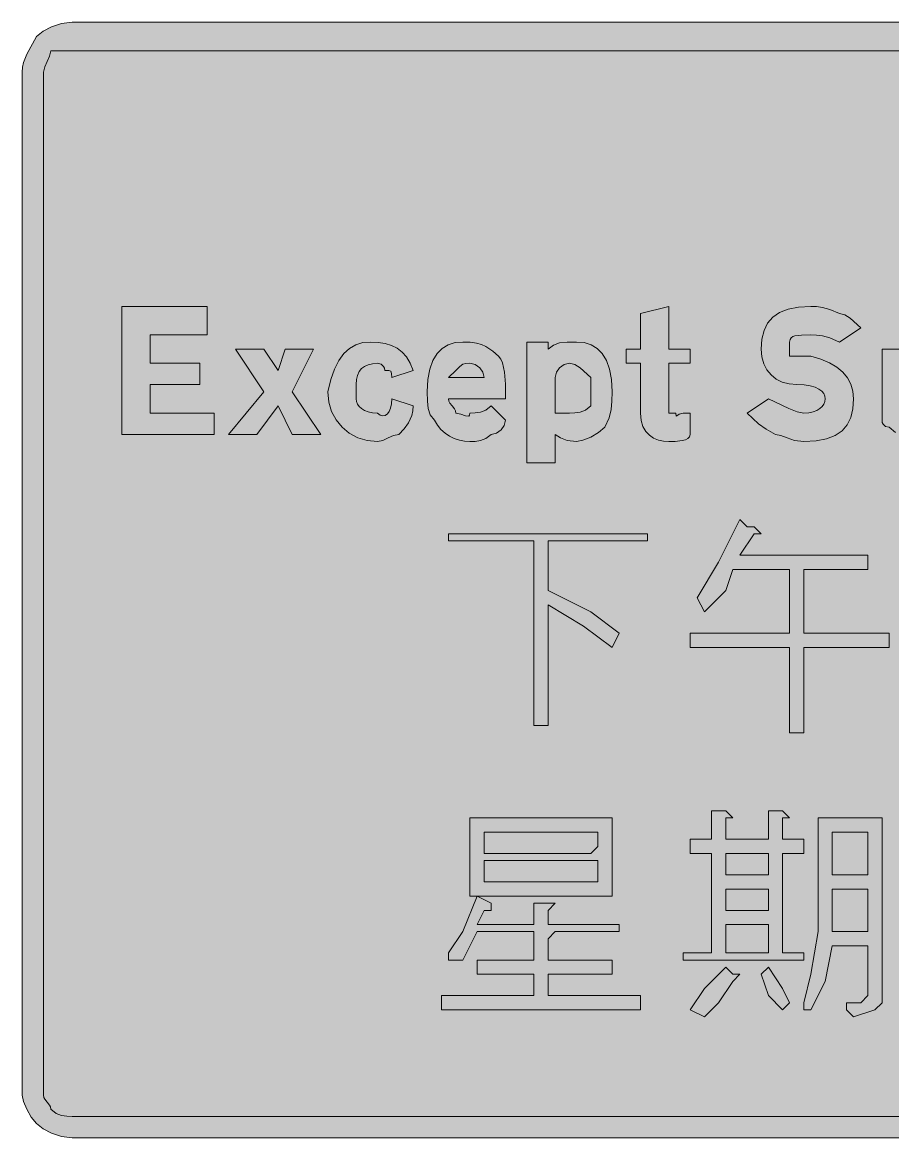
# Model space of a CAD drawing. Header units: metres. Extents: x 11 to 557, y 42 to 230.
# Drawn here: x 10.9 to 157.9, y 41.5 to 229.9 of the extents above; entities that cross this region are included whole.
import ezdxf

# ---------------------------------------------------------------- set-up
doc = ezdxf.new("R2010")
doc.units = ezdxf.units.M
doc.layers.add('FILL_BLACK_000000', color=7, linetype='Continuous', true_color=0x000000)
doc.layers.add('FILL_WHITE_FFFFFF', color=7, linetype='Continuous', true_color=0xffffff)

msp = doc.modelspace()

# ---------------------------------------------------------------- hatches: boundary and pattern name
at = {"layer": 'FILL_BLACK_000000', "true_color": 0x000000}
h = msp.add_hatch(color=7, dxfattribs=at)
h.dxf.hatch_style = 1
h.paths.add_polyline_path([(11.16, 223.13), (11.7, 224.52), (13.35, 227.52), (14.46, 228.4), (15.9, 229.17), (17.57, 229.71), (19.35, 229.92), (548.55, 229.92), (549.4, 229.87), (550.16, 229.71), (551.55, 229.17), (554.55, 227.52), (556.2, 224.52), (556.74, 223.13), (556.9, 222.37), (556.95, 221.52), (556.95, 48.72), (556.74, 47.63), (556.2, 46.32), (555.43, 45.01), (554.55, 43.92), (551.55, 42.27), (550.16, 41.73), (549.4, 41.57), (548.55, 41.52), (19.35, 41.52), (17.57, 41.73), (15.9, 42.27), (14.46, 43.04), (13.35, 43.92), (12.47, 45.01), (11.7, 46.32), (11.16, 47.63), (10.95, 48.72), (10.95, 221.52), (11, 222.37), (11.16, 223.13)])
h.paths.add_polyline_path([(14.6, 48.32), (14.74, 48.01), (15.15, 47.52), (15.56, 47.03), (15.7, 46.72), (15.75, 46.32), (16.65, 45.63), (17.55, 45.27), (18.45, 45.14), (19.35, 45.12), (548.55, 45.12), (549.45, 45.14), (550.35, 45.27), (551.25, 45.63), (552.15, 46.32), (552.15, 48.72), (552.15, 221.52), (552.09, 222.36), (551.92, 223.09), (551.64, 223.71), (551.25, 224.22), (550.74, 224.61), (550.13, 224.89), (549.39, 225.06), (548.55, 225.12), (19.35, 225.12), (15.75, 225.12), (15.56, 224.22), (15.15, 223.32), (14.74, 222.42), (14.55, 221.52), (14.55, 48.72), (14.6, 48.32)], flags=16)
h = msp.add_hatch(color=7, dxfattribs=at)
h.dxf.hatch_style = 1
h.paths.add_polyline_path([(27.75, 181.92), (42.15, 181.92), (42.15, 177.12), (32.55, 177.12), (32.55, 172.32), (40.95, 172.32), (40.95, 168.72), (32.55, 168.72), (32.55, 163.92), (43.35, 163.92), (43.35, 160.32), (27.75, 160.32), (27.75, 181.92)])
h = msp.add_hatch(color=7, dxfattribs=at)
h.dxf.hatch_style = 1
h.paths.add_polyline_path([(115.35, 172.32), (112.95, 172.32), (112.95, 174.72), (115.35, 174.72), (115.35, 180.72), (120.15, 181.92), (120.15, 174.72), (123.75, 174.72), (123.75, 172.32), (120.15, 172.32), (120.15, 165.12), (120.15, 163.92), (121.35, 163.92), (121.37, 163.41), (121.5, 163.47), (121.86, 163.75), (122.55, 163.92), (123.75, 163.92), (123.75, 160.32), (123.64, 159.92), (123.36, 159.63), (122.93, 159.41), (122.4, 159.27), (121.22, 159.14), (120.15, 159.12), (119.25, 159.18), (118.39, 159.36), (117.58, 159.69), (116.85, 160.17), (116.24, 160.82), (115.76, 161.65), (115.46, 162.68), (115.35, 163.92), (115.35, 172.32)])
h = msp.add_hatch(color=7, dxfattribs=at)
h.dxf.hatch_style = 1
h.paths.add_polyline_path([(140.55, 173.52), (144.15, 173.52), (145.84, 173.01), (147.3, 172.39), (148.54, 171.66), (149.55, 170.82), (150.34, 169.86), (150.9, 168.79), (151.24, 167.61), (151.35, 166.32), (151.24, 164.63), (150.88, 163.17), (150.27, 161.93), (149.4, 160.92), (148.24, 160.13), (146.79, 159.57), (145.03, 159.23), (142.95, 159.12), (141.36, 159.31), (140.1, 159.72), (139.07, 160.13), (138.15, 160.32), (136.56, 161.22), (135.3, 162.12), (133.35, 163.92), (136.95, 166.32), (140.4, 164.67), (141.84, 164.13), (142.95, 163.92), (143.79, 163.97), (144.52, 164.13), (145.14, 164.36), (145.65, 164.67), (146.04, 165.03), (146.32, 165.44), (146.49, 165.87), (146.55, 166.32), (146.49, 166.77), (146.31, 167.2), (145.98, 167.61), (145.5, 167.97), (144.85, 168.28), (144.02, 168.51), (142.99, 168.67), (141.75, 168.72), (140.46, 168.83), (139.29, 169.15), (138.27, 169.67), (137.4, 170.37), (136.7, 171.24), (136.18, 172.26), (135.86, 173.43), (135.75, 174.72), (135.86, 176.41), (136.22, 177.87), (136.83, 179.11), (137.7, 180.12), (138.86, 180.91), (140.31, 181.47), (142.07, 181.81), (144.15, 181.92), (145.07, 181.9), (146.1, 181.77), (147.36, 181.41), (148.95, 180.72), (149.85, 180.51), (150.75, 179.97), (152.55, 178.32), (148.95, 175.92), (147.36, 176.61), (146.1, 176.97), (145.07, 177.1), (144.15, 177.12), (142.57, 177.1), (141.45, 176.97), (141.06, 176.83), (140.78, 176.61), (140.61, 176.32), (140.55, 175.92), (140.55, 173.52)])
h = msp.add_hatch(color=7, dxfattribs=at)
h.dxf.hatch_style = 1
h.paths.add_polyline_path([(69.21, 159.28), (67.61, 159.76), (66.18, 160.51), (64.95, 161.52), (63.94, 162.75), (63.19, 164.18), (62.71, 165.78), (62.55, 167.52), (63.06, 169.6), (63.67, 171.36), (64.41, 172.81), (65.25, 173.97), (66.21, 174.84), (67.27, 175.45), (68.46, 175.81), (69.75, 175.92), (71.04, 175.86), (72.22, 175.68), (73.29, 175.35), (74.25, 174.87), (75.09, 174.22), (75.82, 173.39), (76.44, 172.36), (76.95, 171.12), (73.35, 169.92), (73.33, 170.61), (73.2, 170.97), (72.84, 171.1), (72.15, 171.12), (72.1, 171.52), (71.96, 171.81), (71.55, 172.17), (70.95, 172.32), (70.11, 172.26), (69.37, 172.09), (68.76, 171.81), (68.25, 171.42), (67.86, 170.91), (67.57, 170.29), (67.41, 169.56), (67.35, 168.72), (67.35, 167.52), (67.35, 166.32), (67.41, 165.87), (67.57, 165.44), (67.86, 165.03), (68.25, 164.67), (68.76, 164.36), (69.37, 164.13), (70.11, 163.97), (70.95, 163.92), (71.4, 163.58), (71.83, 163.45), (72.24, 163.52), (72.6, 163.77), (72.91, 164.19), (73.14, 164.76), (73.3, 165.48), (73.35, 166.32), (76.95, 165.12), (76.9, 164.27), (76.74, 163.53), (76.2, 162.27), (75.43, 161.24), (74.55, 160.32), (73.65, 160.13), (72.75, 159.72), (71.85, 159.31), (70.95, 159.12), (69.21, 159.28)])
h = msp.add_hatch(color=7, dxfattribs=at)
h.dxf.hatch_style = 1
h.paths.add_polyline_path([(92.34, 161.84), (91.8, 161.07), (91.03, 160.53), (90.15, 160.32), (89.25, 159.63), (88.35, 159.27), (87.45, 159.14), (86.55, 159.12), (85.65, 159.18), (84.77, 159.34), (83.91, 159.63), (83.1, 160.02), (82.34, 160.53), (81.66, 161.14), (81.05, 161.88), (80.55, 162.72), (79.86, 163.64), (79.5, 164.67), (79.37, 165.93), (79.35, 167.52), (79.46, 169.6), (79.78, 171.36), (80.3, 172.81), (81, 173.97), (81.87, 174.84), (82.89, 175.45), (84.06, 175.81), (85.35, 175.92), (86.59, 175.87), (87.64, 175.71), (88.51, 175.48), (89.25, 175.17), (90.41, 174.4), (91.35, 173.52), (91.75, 173.01), (92.04, 172.39), (92.4, 170.82), (92.53, 168.79), (92.55, 166.32), (82.95, 166.32), (83, 165.92), (83.14, 165.61), (83.55, 165.12), (83.96, 164.63), (84.1, 164.32), (84.15, 163.92), (85.03, 163.75), (85.8, 163.47), (86.34, 163.41), (86.5, 163.58), (86.55, 163.92), (87.45, 163.94), (88.35, 164.07), (89.25, 164.43), (90.15, 165.12), (92.55, 162.72), (92.34, 161.84)])
h.paths.add_polyline_path([(88.74, 170.8), (88.2, 171.57), (87.43, 172.11), (86.55, 172.32), (85.84, 172.3), (85.35, 172.17), (84.86, 171.81), (84.15, 171.12), (82.95, 169.92), (88.95, 169.92), (88.74, 170.8)], flags=16)
h = msp.add_hatch(color=7, dxfattribs=at)
h.dxf.hatch_style = 1
h.paths.add_polyline_path([(99.75, 174.72), (100.67, 175.41), (101.7, 175.77), (102.96, 175.9), (104.55, 175.92), (105.84, 175.81), (107.01, 175.45), (108.03, 174.84), (108.9, 173.97), (109.6, 172.81), (110.12, 171.36), (110.44, 169.6), (110.55, 167.52), (110.53, 165.91), (110.4, 164.52), (110.04, 163.13), (109.35, 161.52), (108.26, 160.64), (106.95, 159.87), (105.64, 159.33), (104.55, 159.12), (102.97, 159.31), (101.85, 159.72), (100.95, 160.32), (100.95, 155.52), (96.15, 155.52), (96.15, 175.92), (99.75, 175.92), (99.75, 174.72)])
h.paths.add_polyline_path([(105.15, 164.07), (106.05, 164.43), (106.95, 165.12), (106.95, 166.32), (106.95, 169.92), (105.15, 171.57), (104.25, 172.11), (103.35, 172.32), (102.47, 172.11), (101.7, 171.57), (101.16, 170.8), (100.95, 169.92), (100.95, 166.32), (100.95, 165.12), (100.95, 163.92), (103.35, 163.92), (104.25, 163.94), (105.15, 164.07)], flags=16)
h = msp.add_hatch(color=7, dxfattribs=at)
h.dxf.hatch_style = 1
h.paths.add_polyline_path([(50.55, 160.32), (45.75, 160.32), (51.75, 167.52), (46.95, 174.72), (51.75, 174.72), (54.15, 171.12), (55.35, 174.72), (60.15, 174.72), (56.55, 167.52), (61.35, 160.32), (56.55, 160.32), (54.15, 165.12), (50.55, 160.32)])
h = msp.add_hatch(color=7, dxfattribs=at)
h.dxf.hatch_style = 1
h.paths.add_polyline_path([(164.4, 159.72), (163.22, 159.31), (162.15, 159.12), (161.06, 159.33), (159.75, 159.87), (158.44, 160.64), (157.35, 161.52), (156.75, 161.67), (156.34, 162.03), (156.2, 162.32), (156.15, 162.72), (156.15, 163.92), (156.15, 174.72), (159.75, 174.72), (159.75, 166.32), (159.9, 165.72), (160.26, 165.31), (160.55, 165.17), (160.95, 165.12), (160.95, 163.92), (163.35, 163.92), (164.55, 163.92), (165.24, 164.8), (165.6, 165.57), (165.75, 166.32), (165.75, 174.72), (170.55, 174.72), (170.55, 160.32), (165.75, 160.32), (164.4, 159.72)])
h = msp.add_hatch(color=7, dxfattribs=at)
h.dxf.hatch_style = 1
h.paths.add_polyline_path([(153.75, 137.52), (142.95, 137.52), (142.95, 126.72), (157.35, 126.72), (157.35, 124.32), (142.95, 124.32), (142.95, 109.92), (140.55, 109.92), (140.55, 124.32), (123.75, 124.32), (123.75, 126.72), (140.55, 126.72), (140.55, 137.52), (130.95, 137.52), (129.75, 133.92), (126.15, 130.32), (124.95, 132.72), (128.55, 138.72), (132.15, 145.92), (133.35, 144.72), (134.55, 144.72), (135.75, 143.52), (134.55, 143.52), (132.15, 139.92), (153.75, 139.92), (153.75, 137.52)])
h = msp.add_hatch(color=7, dxfattribs=at)
h.dxf.hatch_style = 1
h.paths.add_polyline_path([(116.55, 143.52), (116.55, 142.32), (99.75, 142.32), (99.75, 133.92), (106.95, 130.32), (111.75, 126.72), (110.55, 124.32), (105.75, 127.92), (99.75, 131.52), (99.75, 111.12), (97.35, 111.12), (97.35, 142.32), (82.95, 142.32), (82.95, 143.52), (116.55, 143.52)])
h = msp.add_hatch(color=7, dxfattribs=at)
h.dxf.hatch_style = 1
h.paths.add_polyline_path([(142.95, 72.72), (142.95, 71.52), (123.75, 71.52), (122.55, 71.52), (122.55, 72.72), (123.75, 72.72), (127.35, 72.72), (127.35, 89.52), (123.75, 89.52), (123.75, 91.92), (127.35, 91.92), (127.35, 96.72), (128.55, 96.72), (129.75, 96.72), (130.95, 95.52), (129.75, 95.52), (129.75, 91.92), (130.95, 91.92), (136.95, 91.92), (136.95, 96.72), (139.35, 96.72), (140.55, 95.52), (139.35, 95.52), (139.35, 91.92), (142.95, 91.92), (142.95, 89.52), (139.35, 89.52), (139.35, 72.72), (142.95, 72.72)])
h.paths.add_polyline_path([(129.75, 79.92), (130.95, 79.92), (136.95, 79.92), (136.95, 83.52), (130.95, 83.52), (129.75, 83.52), (129.75, 79.92)], flags=16)
h.paths.add_polyline_path([(129.75, 85.92), (130.95, 85.92), (136.95, 85.92), (136.95, 89.52), (130.95, 89.52), (129.75, 89.52), (129.75, 85.92)], flags=16)
h.paths.add_polyline_path([(129.75, 72.72), (130.95, 72.72), (136.95, 72.72), (136.95, 77.52), (130.95, 77.52), (129.75, 77.52), (129.75, 72.72)], flags=16)
h = msp.add_hatch(color=7, dxfattribs=at)
h.dxf.hatch_style = 1
h.paths.add_polyline_path([(86.55, 95.52), (109.35, 95.52), (110.55, 95.52), (110.55, 82.32), (109.35, 82.32), (86.55, 82.32), (86.55, 95.52)])
h.paths.add_polyline_path([(108.15, 93.12), (106.95, 93.12), (88.95, 93.12), (88.95, 90.72), (88.95, 89.52), (106.95, 89.52), (108.15, 90.72), (108.15, 93.12)], flags=16)
h.paths.add_polyline_path([(88.95, 84.72), (106.95, 84.72), (108.15, 84.72), (108.15, 88.32), (106.95, 88.32), (88.95, 88.32), (88.95, 84.72)], flags=16)
h = msp.add_hatch(color=7, dxfattribs=at)
h.dxf.hatch_style = 1
h.paths.add_polyline_path([(144.15, 63.12), (142.95, 63.12), (142.95, 64.32), (144.15, 69.12), (145.35, 76.32), (145.35, 85.92), (145.35, 95.52), (156.15, 95.52), (156.15, 67.92), (156.15, 66.72), (156.15, 64.32), (154.95, 63.12), (151.35, 61.92), (150.15, 63.12), (150.15, 64.32), (152.55, 64.32), (153.75, 65.52), (153.75, 66.72), (153.75, 67.92), (153.75, 73.92), (147.75, 73.92), (146.55, 67.92), (144.15, 63.12)])
h.paths.add_polyline_path([(153.75, 76.32), (153.75, 83.52), (147.75, 83.52), (147.75, 76.32), (153.75, 76.32)], flags=16)
h.paths.add_polyline_path([(147.75, 85.92), (153.75, 85.92), (153.75, 93.12), (147.75, 93.12), (147.75, 85.92)], flags=16)
h = msp.add_hatch(color=7, dxfattribs=at)
h.dxf.hatch_style = 1
h.paths.add_polyline_path([(97.35, 81.12), (98.55, 81.12), (99.75, 81.12), (100.95, 81.12), (99.75, 79.92), (99.75, 77.52), (100.95, 77.52), (111.75, 77.52), (111.75, 76.32), (100.95, 76.32), (99.75, 75.12), (99.75, 71.52), (100.95, 71.52), (110.55, 71.52), (110.55, 69.12), (100.95, 69.12), (99.75, 69.12), (99.75, 65.52), (100.95, 65.52), (115.35, 65.52), (115.35, 64.32), (115.35, 63.12), (81.75, 63.12), (81.75, 64.32), (81.75, 65.52), (97.35, 65.52), (97.35, 69.12), (87.75, 69.12), (87.75, 71.52), (97.35, 71.52), (97.35, 75.12), (97.35, 76.32), (87.75, 76.32), (85.35, 71.52), (84.15, 71.52), (82.95, 71.52), (82.95, 72.72), (85.35, 76.32), (87.75, 82.32), (90.15, 81.12), (90.15, 79.92), (88.95, 79.92), (87.75, 77.52), (97.35, 77.52), (97.35, 81.12)])
h = msp.add_hatch(color=7, dxfattribs=at)
h.dxf.hatch_style = 1
h.paths.add_polyline_path([(126.15, 66.72), (129.75, 70.32), (130.95, 69.12), (132.15, 69.12), (130.95, 67.92), (128.55, 64.32), (126.15, 61.92), (123.75, 63.12), (126.15, 66.72)])
h = msp.add_hatch(color=7, dxfattribs=at)
h.dxf.hatch_style = 1
h.paths.add_polyline_path([(136.95, 65.52), (135.75, 69.12), (136.95, 70.32), (139.35, 66.72), (140.55, 64.32), (139.35, 63.12), (136.95, 65.52)])
at = {"layer": 'FILL_WHITE_FFFFFF', "true_color": 0xffffff}
h = msp.add_hatch(color=7, dxfattribs=at)
h.dxf.hatch_style = 1
h.paths.add_polyline_path([(552.15, 46.32), (551.25, 45.63), (550.35, 45.27), (549.45, 45.14), (548.55, 45.12), (19.35, 45.12), (18.45, 45.14), (17.55, 45.27), (16.65, 45.63), (15.75, 46.32), (15.7, 46.72), (15.56, 47.03), (15.15, 47.52), (14.74, 48.01), (14.6, 48.32), (14.55, 48.72), (14.55, 221.52), (14.74, 222.42), (15.15, 223.32), (15.56, 224.22), (15.75, 225.12), (19.35, 225.12), (548.55, 225.12), (552.15, 225.12), (552.15, 221.52), (552.15, 48.72), (552.15, 46.32)])

# ---------------------------------------------------------------- linework, layer by layer
at = {"layer": 'FILL_BLACK_000000', "lineweight": 0, "true_color": 0x000000}
for points in [[(548.55, 41.52), (19.35, 41.52), (17.57, 41.73), (15.9, 42.27), (14.46, 43.04), (13.35, 43.92), (12.47, 45.01), (11.7, 46.32), (11.16, 47.63), (10.95, 48.72), (10.95, 221.52), (11, 222.37), (11.16, 223.13), (11.7, 224.52), (13.35, 227.52), (14.46, 228.4), (15.9, 229.17), (17.57, 229.71), (19.35, 229.92), (548.55, 229.92)], [(548.55, 225.12), (19.35, 225.12), (15.75, 225.12), (15.56, 224.22), (15.15, 223.32), (14.74, 222.42), (14.55, 221.52), (14.55, 48.72), (14.6, 48.32), (14.74, 48.01), (15.15, 47.52), (15.56, 47.03), (15.7, 46.72), (15.75, 46.32), (16.65, 45.63), (17.55, 45.27), (18.45, 45.14), (19.35, 45.12), (548.55, 45.12)], [(158.44, 160.64), (157.35, 161.52), (156.75, 161.67), (156.34, 162.03), (156.2, 162.32), (156.15, 162.72), (156.15, 163.92), (156.15, 174.72), (159.75, 174.72)]]:
    msp.add_lwpolyline(points, dxfattribs=at)
for points in [[(27.75, 181.92), (42.15, 181.92), (42.15, 177.12), (32.55, 177.12), (32.55, 172.32), (40.95, 172.32), (40.95, 168.72), (32.55, 168.72), (32.55, 163.92), (43.35, 163.92), (43.35, 160.32), (27.75, 160.32)], [(115.35, 172.32), (112.95, 172.32), (112.95, 174.72), (115.35, 174.72), (115.35, 180.72), (120.15, 181.92), (120.15, 174.72), (123.75, 174.72), (123.75, 172.32), (120.15, 172.32), (120.15, 165.12), (120.15, 163.92), (121.35, 163.92), (121.37, 163.41), (121.5, 163.47), (121.86, 163.75), (122.55, 163.92), (123.75, 163.92), (123.75, 160.32), (123.64, 159.92), (123.36, 159.63), (122.93, 159.41), (122.4, 159.27), (121.22, 159.14), (120.15, 159.12), (119.25, 159.18), (118.39, 159.36), (117.58, 159.69), (116.85, 160.17), (116.24, 160.82), (115.76, 161.65), (115.46, 162.68), (115.35, 163.92)], [(140.55, 173.52), (144.15, 173.52), (145.84, 173.01), (147.3, 172.39), (148.54, 171.66), (149.55, 170.82), (150.34, 169.86), (150.9, 168.79), (151.24, 167.61), (151.35, 166.32), (151.24, 164.63), (150.88, 163.17), (150.27, 161.93), (149.4, 160.92), (148.24, 160.13), (146.79, 159.57), (145.03, 159.23), (142.95, 159.12), (141.36, 159.31), (140.1, 159.72), (139.07, 160.13), (138.15, 160.32), (136.56, 161.22), (135.3, 162.12), (133.35, 163.92), (136.95, 166.32), (140.4, 164.67), (141.84, 164.13), (142.95, 163.92), (143.79, 163.97), (144.52, 164.13), (145.14, 164.36), (145.65, 164.67), (146.04, 165.03), (146.32, 165.44), (146.49, 165.87), (146.55, 166.32), (146.49, 166.77), (146.31, 167.2), (145.98, 167.61), (145.5, 167.97), (144.85, 168.28), (144.02, 168.51), (142.99, 168.67), (141.75, 168.72), (140.46, 168.83), (139.29, 169.15), (138.27, 169.67), (137.4, 170.37), (136.7, 171.24), (136.18, 172.26), (135.86, 173.43), (135.75, 174.72), (135.86, 176.41), (136.22, 177.87), (136.83, 179.11), (137.7, 180.12), (138.86, 180.91), (140.31, 181.47), (142.07, 181.81), (144.15, 181.92), (145.07, 181.9), (146.1, 181.77), (147.36, 181.41), (148.95, 180.72), (149.85, 180.51), (150.75, 179.97), (152.55, 178.32), (148.95, 175.92), (147.36, 176.61), (146.1, 176.97), (145.07, 177.1), (144.15, 177.12), (142.57, 177.1), (141.45, 176.97), (141.06, 176.83), (140.78, 176.61), (140.61, 176.32), (140.55, 175.92)], [(69.21, 159.28), (67.61, 159.76), (66.18, 160.51), (64.95, 161.52), (63.94, 162.75), (63.19, 164.18), (62.71, 165.78), (62.55, 167.52), (63.06, 169.6), (63.67, 171.36), (64.41, 172.81), (65.25, 173.97), (66.21, 174.84), (67.27, 175.45), (68.46, 175.81), (69.75, 175.92), (71.04, 175.86), (72.22, 175.68), (73.29, 175.35), (74.25, 174.87), (75.09, 174.22), (75.82, 173.39), (76.44, 172.36), (76.95, 171.12), (73.35, 169.92), (73.33, 170.61), (73.2, 170.97), (72.84, 171.1), (72.15, 171.12), (72.1, 171.52), (71.96, 171.81), (71.55, 172.17), (70.95, 172.32), (70.11, 172.26), (69.37, 172.09), (68.76, 171.81), (68.25, 171.42), (67.86, 170.91), (67.57, 170.29), (67.41, 169.56), (67.35, 168.72), (67.35, 167.52), (67.35, 166.32), (67.41, 165.87), (67.57, 165.44), (67.86, 165.03), (68.25, 164.67), (68.76, 164.36), (69.37, 164.13), (70.11, 163.97), (70.95, 163.92), (71.4, 163.58), (71.83, 163.45), (72.24, 163.52), (72.6, 163.77), (72.91, 164.19), (73.14, 164.76), (73.3, 165.48), (73.35, 166.32), (76.95, 165.12), (76.9, 164.27), (76.74, 163.53), (76.2, 162.27), (75.43, 161.24), (74.55, 160.32), (73.65, 160.13), (72.75, 159.72), (71.85, 159.31), (70.95, 159.12)], [(92.34, 161.84), (91.8, 161.07), (91.03, 160.53), (90.15, 160.32), (89.25, 159.63), (88.35, 159.27), (87.45, 159.14), (86.55, 159.12), (85.65, 159.18), (84.77, 159.34), (83.91, 159.63), (83.1, 160.02), (82.34, 160.53), (81.66, 161.14), (81.05, 161.88), (80.55, 162.72), (79.86, 163.64), (79.5, 164.67), (79.37, 165.93), (79.35, 167.52), (79.46, 169.6), (79.78, 171.36), (80.3, 172.81), (81, 173.97), (81.87, 174.84), (82.89, 175.45), (84.06, 175.81), (85.35, 175.92), (86.59, 175.87), (87.64, 175.71), (88.51, 175.48), (89.25, 175.17), (90.41, 174.4), (91.35, 173.52), (91.75, 173.01), (92.04, 172.39), (92.4, 170.82), (92.53, 168.79), (92.55, 166.32), (82.95, 166.32), (83, 165.92), (83.14, 165.61), (83.55, 165.12), (83.96, 164.63), (84.1, 164.32), (84.15, 163.92), (85.03, 163.75), (85.8, 163.47), (86.34, 163.41), (86.5, 163.58), (86.55, 163.92), (87.45, 163.94), (88.35, 164.07), (89.25, 164.43), (90.15, 165.12), (92.55, 162.72)], [(99.75, 174.72), (100.67, 175.41), (101.7, 175.77), (102.96, 175.9), (104.55, 175.92), (105.84, 175.81), (107.01, 175.45), (108.03, 174.84), (108.9, 173.97), (109.6, 172.81), (110.12, 171.36), (110.44, 169.6), (110.55, 167.52), (110.53, 165.91), (110.4, 164.52), (110.04, 163.13), (109.35, 161.52), (108.26, 160.64), (106.95, 159.87), (105.64, 159.33), (104.55, 159.12), (102.97, 159.31), (101.85, 159.72), (100.95, 160.32), (100.95, 155.52), (96.15, 155.52), (96.15, 175.92), (99.75, 175.92)], [(50.55, 160.32), (45.75, 160.32), (51.75, 167.52), (46.95, 174.72), (51.75, 174.72), (54.15, 171.12), (55.35, 174.72), (60.15, 174.72), (56.55, 167.52), (61.35, 160.32), (56.55, 160.32), (54.15, 165.12)], [(88.74, 170.8), (88.2, 171.57), (87.43, 172.11), (86.55, 172.32), (85.84, 172.3), (85.35, 172.17), (84.86, 171.81), (84.15, 171.12), (82.95, 169.92), (88.95, 169.92)], [(105.15, 164.07), (106.05, 164.43), (106.95, 165.12), (106.95, 166.32), (106.95, 169.92), (105.15, 171.57), (104.25, 172.11), (103.35, 172.32), (102.47, 172.11), (101.7, 171.57), (101.16, 170.8), (100.95, 169.92), (100.95, 166.32), (100.95, 165.12), (100.95, 163.92), (103.35, 163.92), (104.25, 163.94)], [(153.75, 137.52), (142.95, 137.52), (142.95, 126.72), (157.35, 126.72), (157.35, 124.32), (142.95, 124.32), (142.95, 109.92), (140.55, 109.92), (140.55, 124.32), (123.75, 124.32), (123.75, 126.72), (140.55, 126.72), (140.55, 137.52), (130.95, 137.52), (129.75, 133.92), (126.15, 130.32), (124.95, 132.72), (128.55, 138.72), (132.15, 145.92), (133.35, 144.72), (134.55, 144.72), (135.75, 143.52), (134.55, 143.52), (132.15, 139.92), (153.75, 139.92)], [(116.55, 143.52), (116.55, 142.32), (99.75, 142.32), (99.75, 133.92), (106.95, 130.32), (111.75, 126.72), (110.55, 124.32), (105.75, 127.92), (99.75, 131.52), (99.75, 111.12), (97.35, 111.12), (97.35, 142.32), (82.95, 142.32), (82.95, 143.52)], [(142.95, 72.72), (142.95, 71.52), (123.75, 71.52), (122.55, 71.52), (122.55, 72.72), (123.75, 72.72), (127.35, 72.72), (127.35, 89.52), (123.75, 89.52), (123.75, 91.92), (127.35, 91.92), (127.35, 96.72), (128.55, 96.72), (129.75, 96.72), (130.95, 95.52), (129.75, 95.52), (129.75, 91.92), (130.95, 91.92), (136.95, 91.92), (136.95, 96.72), (139.35, 96.72), (140.55, 95.52), (139.35, 95.52), (139.35, 91.92), (142.95, 91.92), (142.95, 89.52), (139.35, 89.52), (139.35, 72.72)], [(86.55, 95.52), (109.35, 95.52), (110.55, 95.52), (110.55, 82.32), (109.35, 82.32), (86.55, 82.32)], [(144.15, 63.12), (142.95, 63.12), (142.95, 64.32), (144.15, 69.12), (145.35, 76.32), (145.35, 85.92), (145.35, 95.52), (156.15, 95.52), (156.15, 67.92), (156.15, 66.72), (156.15, 64.32), (154.95, 63.12), (151.35, 61.92), (150.15, 63.12), (150.15, 64.32), (152.55, 64.32), (153.75, 65.52), (153.75, 66.72), (153.75, 67.92), (153.75, 73.92), (147.75, 73.92), (146.55, 67.92)], [(108.15, 93.12), (106.95, 93.12), (88.95, 93.12), (88.95, 90.72), (88.95, 89.52), (106.95, 89.52), (108.15, 90.72)], [(147.75, 85.92), (153.75, 85.92), (153.75, 93.12), (147.75, 93.12)], [(129.75, 85.92), (130.95, 85.92), (136.95, 85.92), (136.95, 89.52), (130.95, 89.52), (129.75, 89.52)], [(88.95, 84.72), (106.95, 84.72), (108.15, 84.72), (108.15, 88.32), (106.95, 88.32), (88.95, 88.32)], [(129.75, 79.92), (130.95, 79.92), (136.95, 79.92), (136.95, 83.52), (130.95, 83.52), (129.75, 83.52)], [(153.75, 76.32), (153.75, 83.52), (147.75, 83.52), (147.75, 76.32)], [(97.35, 81.12), (98.55, 81.12), (99.75, 81.12), (100.95, 81.12), (99.75, 79.92), (99.75, 77.52), (100.95, 77.52), (111.75, 77.52), (111.75, 76.32), (100.95, 76.32), (99.75, 75.12), (99.75, 71.52), (100.95, 71.52), (110.55, 71.52), (110.55, 69.12), (100.95, 69.12), (99.75, 69.12), (99.75, 65.52), (100.95, 65.52), (115.35, 65.52), (115.35, 64.32), (115.35, 63.12), (81.75, 63.12), (81.75, 64.32), (81.75, 65.52), (97.35, 65.52), (97.35, 69.12), (87.75, 69.12), (87.75, 71.52), (97.35, 71.52), (97.35, 75.12), (97.35, 76.32), (87.75, 76.32), (85.35, 71.52), (84.15, 71.52), (82.95, 71.52), (82.95, 72.72), (85.35, 76.32), (87.75, 82.32), (90.15, 81.12), (90.15, 79.92), (88.95, 79.92), (87.75, 77.52), (97.35, 77.52)], [(129.75, 72.72), (130.95, 72.72), (136.95, 72.72), (136.95, 77.52), (130.95, 77.52), (129.75, 77.52)], [(126.15, 66.72), (129.75, 70.32), (130.95, 69.12), (132.15, 69.12), (130.95, 67.92), (128.55, 64.32), (126.15, 61.92), (123.75, 63.12)], [(136.95, 65.52), (135.75, 69.12), (136.95, 70.32), (139.35, 66.72), (140.55, 64.32), (139.35, 63.12)]]:
    msp.add_lwpolyline(points, close=True, dxfattribs=at)
at = {"layer": 'FILL_WHITE_FFFFFF', "lineweight": 0, "true_color": 0xffffff}
msp.add_lwpolyline([(548.55, 45.12), (19.35, 45.12), (18.45, 45.14), (17.55, 45.27), (16.65, 45.63), (15.75, 46.32), (15.7, 46.72), (15.56, 47.03), (15.15, 47.52), (14.74, 48.01), (14.6, 48.32), (14.55, 48.72), (14.55, 221.52), (14.74, 222.42), (15.15, 223.32), (15.56, 224.22), (15.75, 225.12), (19.35, 225.12), (548.55, 225.12)], dxfattribs=at)

doc.saveas('drawing.dxf')
